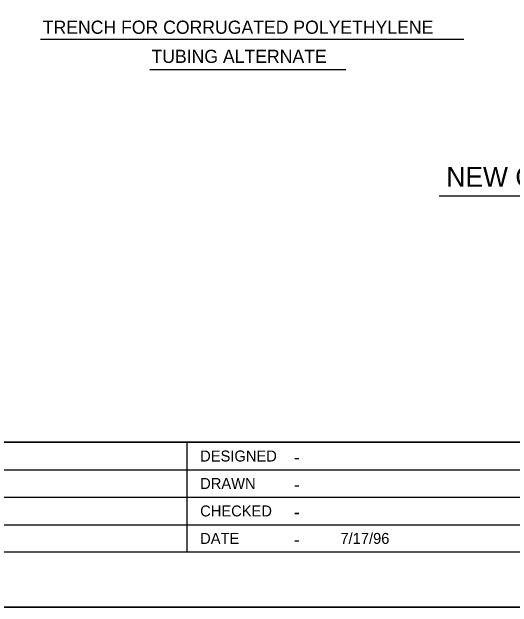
# Model space of a CAD drawing. Extents: x 600886 to 602246, y 1107 to 1547.
# Drawn here: x 601697.2 to 601788.3, y 1107 to 1215.3 of the extents above; entities that cross this region are included whole.
import ezdxf

# ---------------------------------------------------------------- set-up
doc = ezdxf.new("R2010")
doc.units = 0
for name, color, linetype in [('Level 48', 7, 'Continuous'), ('Sheets_50 Reference Boundary', 7, 'Continuous'), ('Sheets_General Details', 7, 'Continuous'), ('Sheets_Printer Plotting Border', 7, 'Continuous')]:
    doc.layers.add(name, color=color, linetype=linetype)

msp = doc.modelspace()

# ---------------------------------------------------------------- linework, layer by layer
at = {"layer": 'Level 48'}
msp.add_lwpolyline([(601565.56, 1546.98), (602245.56, 1546.98), (602245.56, 1106.98), (601565.56, 1106.98)], close=True, dxfattribs=at)
at = {"layer": 'Sheets_50 Reference Boundary'}
msp.add_lwpolyline([(601605.56, 1536.97), (602235.56, 1536.97), (602235.56, 1136.98), (601605.56, 1136.98)], close=True, dxfattribs=at)
at = {"layer": 'Sheets_General Details'}
for p, q in [((601702.38, 1210.34), (601779.46, 1210.34)), ((601722.28, 1204.83), (601757.97, 1204.83)), ((601775, 1181.86), (601831.45, 1181.86)), ((601605.56, 1136.98), (602235.56, 1136.98)), ((601729.05, 1136.98), (601729.05, 1116.98)), ((601665.05, 1131.98), (601849.05, 1131.98)), ((601665.05, 1126.98), (601849.05, 1126.98)), ((601665.05, 1121.98), (601849.05, 1121.98)), ((602245.56, 1106.98), (601565.56, 1106.98))]:
    msp.add_line(p, q, dxfattribs=at)
msp.add_lwpolyline([(601605.56, 1536.98), (602235.56, 1536.98), (602235.56, 1116.98), (601605.56, 1116.98)], close=True, dxfattribs=at)
at = {"layer": 'Sheets_Printer Plotting Border'}
msp.add_lwpolyline([(601565.56, 1106.98), (602245.56, 1106.98), (602245.56, 1546.98), (601565.56, 1546.98)], close=True, dxfattribs=at)

# ---------------------------------------------------------------- texts
at = {"layer": 'Sheets_General Details'}
for s, height, p in [('TRENCH FOR CORRUGATED POLYETHYLENE', 2.4, (601702.78, 1211.33)), ('TUBING ALTERNATE', 2.4, (601722.58, 1206.03)), ('NEW CONSTRUCTION', 3.6, (601776.29, 1183.5)), ('DESIGNED', 2, (601731.45, 1133.48)), ('-', 2.4, (601748.53, 1133.08)), ('DRAWN', 2, (601731.45, 1128.48)), ('-', 2.4, (601748.53, 1128.08)), ('CHECKED', 2, (601731.45, 1123.48)), ('-', 2.4, (601748.53, 1123.08)), ('DATE', 2, (601731.45, 1118.48)), ('7/17/96   ', 2, (601757, 1118.48)), ('-', 2.4, (601748.53, 1118.08))]:
    msp.add_text(s, height=height, dxfattribs=at).set_placement(p)

doc.saveas('drawing.dxf')
